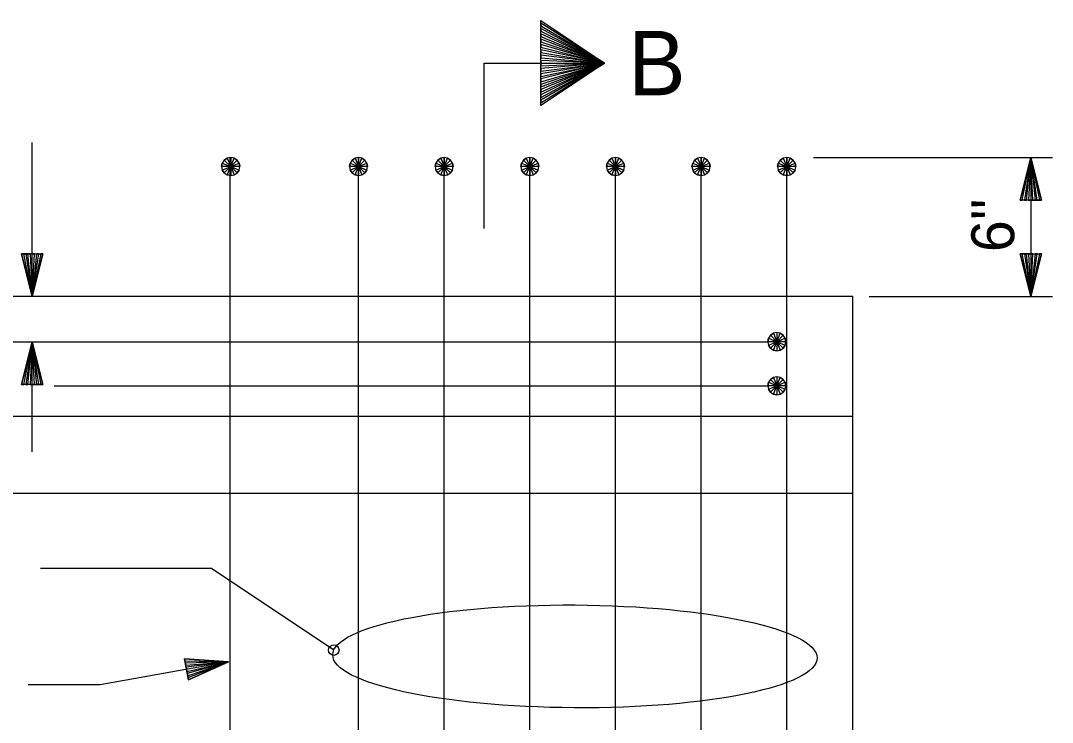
# Model space of a CAD drawing. Extents: x -5.8 to 46.5, y -6.7 to 28.5.
# Drawn here: x 18.521 to 21.533, y 4.926 to 6.976 of the extents above; entities that cross this region are included whole.
import ezdxf

# ---------------------------------------------------------------- set-up
doc = ezdxf.new("R2010")
doc.units = 0
for name, color, linetype in [('Dimension Lines', 7, 'Continuous'), ('Rebar Lines', 7, 'Continuous'), ('Sup Concrete Girder Lines', 7, 'Continuous'), ('Text', 7, 'Continuous')]:
    doc.layers.add(name, color=color, linetype=linetype)

msp = doc.modelspace()

# ---------------------------------------------------------------- linework, layer by layer
at = {"layer": 'Dimension Lines'}
for p, q in [((18.5551, 6.17), (18.5551, 6.6201)), ((20.8358, 6.5763), (21.5329, 6.5763)), ((21.4699, 6.5763), (21.4699, 6.17)), ((20.9978, 6.17), (21.5329, 6.17)), ((18.5551, 5.7171), (18.5551, 6.0384))]:
    msp.add_line(p, q, dxfattribs=at)
for points in [[(20.0395, 6.9762), (20.2256, 6.8522), (20.0395, 6.9686), (20.0395, 6.9609), (20.2256, 6.8522), (20.0395, 6.9531), (20.0395, 6.9453), (20.2256, 6.8522), (20.0395, 6.9375), (20.0395, 6.9298), (20.2256, 6.8522), (20.0395, 6.922), (20.0395, 6.9143), (20.2256, 6.8522), (20.0395, 6.9065), (20.0395, 6.8988), (20.2256, 6.8522), (20.0395, 6.891), (20.0395, 6.8833), (20.2256, 6.8522), (20.0395, 6.8754), (20.0395, 6.8677), (20.2256, 6.8522), (20.0395, 6.86), (20.0395, 6.8445), (20.2256, 6.8522), (20.0395, 6.8367), (20.0395, 6.829), (20.2256, 6.8522), (20.0395, 6.8212), (20.0395, 6.8134), (20.2256, 6.8522), (20.0395, 6.8057), (20.0395, 6.7979), (20.2256, 6.8522), (20.0395, 6.7901), (20.0395, 6.7824), (20.2256, 6.8522), (20.0395, 6.7746), (20.0395, 6.7669), (20.2256, 6.8522), (20.0395, 6.7591), (20.0395, 6.7513), (20.2256, 6.8522), (20.0395, 6.7436), (20.0395, 6.7359), (20.2256, 6.8522), (20.0395, 6.7282), (20.0395, 6.9762), (20.2256, 6.8522), (20.0395, 6.9686)], [(19.8747, 6.3688), (19.8747, 6.8522), (20.2256, 6.8522)], [(21.4699, 6.4513), (21.4762, 6.4513), (21.4699, 6.5763), (21.4824, 6.4513), (21.4887, 6.4513), (21.4699, 6.5763), (21.4949, 6.4513), (21.5012, 6.4513), (21.4699, 6.5763), (21.4387, 6.4513), (21.4449, 6.4513), (21.4699, 6.5763), (21.4512, 6.4513), (21.4574, 6.4513), (21.4699, 6.5763), (21.4637, 6.4513), (21.5012, 6.4513), (21.4387, 6.4513), (21.4699, 6.5763), (21.5012, 6.4513)], [(18.5551, 6.295), (18.5488, 6.295), (18.5551, 6.17), (18.5426, 6.295), (18.5363, 6.295), (18.5551, 6.17), (18.5301, 6.295), (18.5238, 6.295), (18.5551, 6.17), (18.5863, 6.295), (18.5801, 6.295), (18.5551, 6.17), (18.5738, 6.295), (18.5676, 6.295), (18.5551, 6.17), (18.5613, 6.295), (18.5238, 6.295), (18.5863, 6.295), (18.5551, 6.17), (18.5238, 6.295)], [(21.4699, 6.295), (21.4637, 6.295), (21.4699, 6.17), (21.4574, 6.295), (21.4512, 6.295), (21.4699, 6.17), (21.4449, 6.295), (21.4387, 6.295), (21.4699, 6.17), (21.5012, 6.295), (21.4949, 6.295), (21.4699, 6.17), (21.4887, 6.295), (21.4824, 6.295), (21.4699, 6.17), (21.4762, 6.295), (21.4387, 6.295), (21.5012, 6.295), (21.4699, 6.17), (21.4387, 6.295)], [(18.5551, 5.9134), (18.5613, 5.9134), (18.5551, 6.0384), (18.5676, 5.9134), (18.5738, 5.9134), (18.5551, 6.0384), (18.5801, 5.9134), (18.5863, 5.9134), (18.5551, 6.0384), (18.5238, 5.9134), (18.5301, 5.9134), (18.5551, 6.0384), (18.5363, 5.9134), (18.5426, 5.9134), (18.5551, 6.0384), (18.5488, 5.9134), (18.5863, 5.9134), (18.5238, 5.9134), (18.5551, 6.0384), (18.5863, 5.9134)], [(19.4352, 5.1374), (19.0786, 5.3754), (18.5793, 5.3754)], [(19.1283, 5.103), (18.7537, 5.0364), (18.5435, 5.0364)], [(19.0053, 5.0811), (19.0064, 5.075), (19.1283, 5.103), (19.0075, 5.0688), (19.0085, 5.0627), (19.1283, 5.103), (19.0096, 5.0565), (19.0107, 5.0503), (19.1283, 5.103), (18.9998, 5.1119), (19.0009, 5.1058), (19.1283, 5.103), (19.002, 5.0996), (19.0031, 5.0934), (19.1283, 5.103), (19.0042, 5.0873), (19.0107, 5.0503), (18.9998, 5.1119), (19.1283, 5.103), (19.0107, 5.0503)]]:
    msp.add_lwpolyline(points, dxfattribs=at)
msp.add_circle((19.4352, 5.1374), 0.0154, dxfattribs=at)
msp.add_ellipse((20.139, 5.1191), major_axis=(-0.7069, 0.0044), ratio=0.212389, dxfattribs=at)
at = {"layer": 'Rebar Lines'}
for p, q in [((19.1324, 4.1388), (19.1324, 6.5763)), ((19.5074, 4.1388), (19.5074, 6.5763)), ((19.7574, 4.1388), (19.7574, 6.5763)), ((20.0074, 4.1388), (20.0074, 6.5763)), ((20.2574, 4.1388), (20.2574, 6.5763)), ((20.5073, 4.1388), (20.5073, 6.5763)), ((20.7573, 4.1388), (20.7573, 6.5763)), ((20.0074, 5.5089), (20.0074, 6.2427)), ((20.5073, 5.5089), (20.5073, 6.2427)), ((18.3876, 6.0384), (20.7021, 6.0384)), ((18.6191, 5.9096), (20.7021, 5.9096))]:
    msp.add_line(p, q, dxfattribs=at)
for points in [[(19.1343, 6.5763), (19.1242, 6.5743), (19.1156, 6.5686), (19.1099, 6.56), (19.1079, 6.5499), (19.1099, 6.5398), (19.1156, 6.5312), (19.1242, 6.5255), (19.1343, 6.5235), (19.1444, 6.5255), (19.153, 6.5312), (19.1587, 6.5398), (19.1607, 6.5499), (19.1587, 6.56), (19.153, 6.5685), (19.1444, 6.5743), (19.1343, 6.5763), (19.1343, 6.5499), (19.1343, 6.5235), (19.1242, 6.5255), (19.1343, 6.5499), (19.1156, 6.5312), (19.1099, 6.5398), (19.1343, 6.5499), (19.1079, 6.5499), (19.1099, 6.56), (19.1343, 6.5499), (19.1156, 6.5686), (19.1242, 6.5743), (19.1343, 6.5499), (19.1444, 6.5743), (19.153, 6.5685), (19.1343, 6.5499), (19.1587, 6.56), (19.1607, 6.5499), (19.1343, 6.5499), (19.1587, 6.5398), (19.153, 6.5312), (19.1343, 6.5499), (19.1444, 6.5255)], [(19.5074, 6.5763), (19.4974, 6.5743), (19.4888, 6.5686), (19.483, 6.56), (19.481, 6.5499), (19.483, 6.5398), (19.4888, 6.5312), (19.4973, 6.5255), (19.5074, 6.5235), (19.5175, 6.5255), (19.5261, 6.5312), (19.5318, 6.5398), (19.5339, 6.5499), (19.5318, 6.56), (19.5261, 6.5685), (19.5176, 6.5743), (19.5074, 6.5763), (19.5074, 6.5499), (19.5074, 6.5235), (19.4973, 6.5255), (19.5074, 6.5499), (19.4888, 6.5312), (19.483, 6.5398), (19.5074, 6.5499), (19.481, 6.5499), (19.483, 6.56), (19.5074, 6.5499), (19.4888, 6.5686), (19.4974, 6.5743), (19.5074, 6.5499), (19.5176, 6.5743), (19.5261, 6.5685), (19.5074, 6.5499), (19.5318, 6.56), (19.5339, 6.5499), (19.5074, 6.5499), (19.5318, 6.5398), (19.5261, 6.5312), (19.5074, 6.5499), (19.5175, 6.5255)], [(19.7574, 6.5763), (19.7474, 6.5743), (19.7388, 6.5686), (19.733, 6.56), (19.731, 6.5499), (19.733, 6.5398), (19.7388, 6.5312), (19.7473, 6.5255), (19.7574, 6.5235), (19.7675, 6.5255), (19.7761, 6.5312), (19.7818, 6.5398), (19.7839, 6.5499), (19.7818, 6.56), (19.7761, 6.5685), (19.7676, 6.5743), (19.7574, 6.5763), (19.7574, 6.5499), (19.7574, 6.5235), (19.7473, 6.5255), (19.7574, 6.5499), (19.7388, 6.5312), (19.733, 6.5398), (19.7574, 6.5499), (19.731, 6.5499), (19.733, 6.56), (19.7574, 6.5499), (19.7388, 6.5686), (19.7474, 6.5743), (19.7574, 6.5499), (19.7676, 6.5743), (19.7761, 6.5685), (19.7574, 6.5499), (19.7818, 6.56), (19.7839, 6.5499), (19.7574, 6.5499), (19.7818, 6.5398), (19.7761, 6.5312), (19.7574, 6.5499), (19.7675, 6.5255)], [(20.0074, 6.5763), (19.9973, 6.5743), (19.9887, 6.5686), (19.983, 6.56), (19.9809, 6.5499), (19.983, 6.5398), (19.9887, 6.5312), (19.9972, 6.5255), (20.0074, 6.5235), (20.0175, 6.5255), (20.026, 6.5312), (20.0318, 6.5398), (20.0338, 6.5499), (20.0318, 6.56), (20.0261, 6.5685), (20.0175, 6.5743), (20.0074, 6.5763), (20.0074, 6.5499), (20.0074, 6.5235), (19.9972, 6.5255), (20.0074, 6.5499), (19.9887, 6.5312), (19.983, 6.5398), (20.0074, 6.5499), (19.9809, 6.5499), (19.983, 6.56), (20.0074, 6.5499), (19.9887, 6.5686), (19.9973, 6.5743), (20.0074, 6.5499), (20.0175, 6.5743), (20.0261, 6.5685), (20.0074, 6.5499), (20.0318, 6.56), (20.0338, 6.5499), (20.0074, 6.5499), (20.0318, 6.5398), (20.026, 6.5312), (20.0074, 6.5499), (20.0175, 6.5255)], [(20.2574, 6.5763), (20.2472, 6.5743), (20.2387, 6.5686), (20.2329, 6.56), (20.2309, 6.5499), (20.2329, 6.5398), (20.2387, 6.5312), (20.2472, 6.5255), (20.2574, 6.5235), (20.2674, 6.5255), (20.276, 6.5312), (20.2817, 6.5398), (20.2838, 6.5499), (20.2817, 6.56), (20.276, 6.5685), (20.2675, 6.5743), (20.2574, 6.5763), (20.2574, 6.5499), (20.2574, 6.5235), (20.2472, 6.5255), (20.2574, 6.5499), (20.2387, 6.5312), (20.2329, 6.5398), (20.2574, 6.5499), (20.2309, 6.5499), (20.2329, 6.56), (20.2574, 6.5499), (20.2387, 6.5686), (20.2472, 6.5743), (20.2574, 6.5499), (20.2675, 6.5743), (20.276, 6.5685), (20.2574, 6.5499), (20.2817, 6.56), (20.2838, 6.5499), (20.2574, 6.5499), (20.2817, 6.5398), (20.276, 6.5312), (20.2574, 6.5499), (20.2674, 6.5255)], [(20.5073, 6.5763), (20.4972, 6.5743), (20.4887, 6.5686), (20.4829, 6.56), (20.4809, 6.5499), (20.4829, 6.5398), (20.4887, 6.5312), (20.4972, 6.5255), (20.5073, 6.5235), (20.5174, 6.5255), (20.526, 6.5312), (20.5317, 6.5398), (20.5338, 6.5499), (20.5317, 6.56), (20.526, 6.5685), (20.5175, 6.5743), (20.5073, 6.5763), (20.5073, 6.5499), (20.5073, 6.5235), (20.4972, 6.5255), (20.5073, 6.5499), (20.4887, 6.5312), (20.4829, 6.5398), (20.5073, 6.5499), (20.4809, 6.5499), (20.4829, 6.56), (20.5073, 6.5499), (20.4887, 6.5686), (20.4972, 6.5743), (20.5073, 6.5499), (20.5175, 6.5743), (20.526, 6.5685), (20.5073, 6.5499), (20.5317, 6.56), (20.5338, 6.5499), (20.5073, 6.5499), (20.5317, 6.5398), (20.526, 6.5312), (20.5073, 6.5499), (20.5174, 6.5255)], [(20.7573, 6.5763), (20.7472, 6.5743), (20.7386, 6.5686), (20.7329, 6.56), (20.7309, 6.5499), (20.7329, 6.5398), (20.7386, 6.5312), (20.7471, 6.5255), (20.7573, 6.5235), (20.7674, 6.5255), (20.7759, 6.5312), (20.7817, 6.5398), (20.7837, 6.5499), (20.7817, 6.56), (20.776, 6.5685), (20.7675, 6.5743), (20.7573, 6.5763), (20.7573, 6.5499), (20.7573, 6.5235), (20.7471, 6.5255), (20.7573, 6.5499), (20.7386, 6.5312), (20.7329, 6.5398), (20.7573, 6.5499), (20.7309, 6.5499), (20.7329, 6.56), (20.7573, 6.5499), (20.7386, 6.5686), (20.7472, 6.5743), (20.7573, 6.5499), (20.7675, 6.5743), (20.776, 6.5685), (20.7573, 6.5499), (20.7817, 6.56), (20.7837, 6.5499), (20.7573, 6.5499), (20.7817, 6.5398), (20.7759, 6.5312), (20.7573, 6.5499), (20.7674, 6.5255)], [(20.7285, 6.0648), (20.7184, 6.0628), (20.7099, 6.0571), (20.7041, 6.0485), (20.7021, 6.0384), (20.7041, 6.0283), (20.7099, 6.0197), (20.7184, 6.014), (20.7285, 6.012), (20.7386, 6.014), (20.7472, 6.0197), (20.7529, 6.0283), (20.755, 6.0384), (20.7529, 6.0485), (20.7472, 6.0571), (20.7387, 6.0628), (20.7285, 6.0648), (20.7285, 6.0384), (20.7285, 6.012), (20.7184, 6.014), (20.7285, 6.0384), (20.7099, 6.0197), (20.7041, 6.0283), (20.7285, 6.0384), (20.7021, 6.0384), (20.7041, 6.0485), (20.7285, 6.0384), (20.7099, 6.0571), (20.7184, 6.0628), (20.7285, 6.0384), (20.7387, 6.0628), (20.7472, 6.0571), (20.7285, 6.0384), (20.7529, 6.0485), (20.755, 6.0384), (20.7285, 6.0384), (20.7529, 6.0283), (20.7472, 6.0197), (20.7285, 6.0384), (20.7386, 6.014)], [(20.7285, 5.936), (20.7184, 5.934), (20.7099, 5.9283), (20.7041, 5.9197), (20.7021, 5.9096), (20.7041, 5.8995), (20.7099, 5.8909), (20.7184, 5.8852), (20.7285, 5.8832), (20.7386, 5.8852), (20.7472, 5.8909), (20.7529, 5.8995), (20.755, 5.9096), (20.7529, 5.9197), (20.7472, 5.9283), (20.7387, 5.934), (20.7285, 5.936), (20.7285, 5.9096), (20.7285, 5.8832), (20.7184, 5.8852), (20.7285, 5.9096), (20.7099, 5.8909), (20.7041, 5.8995), (20.7285, 5.9096), (20.7021, 5.9096), (20.7041, 5.9197), (20.7285, 5.9096), (20.7099, 5.9283), (20.7184, 5.934), (20.7285, 5.9096), (20.7387, 5.934), (20.7472, 5.9283), (20.7285, 5.9096), (20.7529, 5.9197), (20.755, 5.9096), (20.7285, 5.9096), (20.7529, 5.8995), (20.7472, 5.8909), (20.7285, 5.9096), (20.7386, 5.8852)]]:
    msp.add_lwpolyline(points, dxfattribs=at)
at = {"layer": 'Sup Concrete Girder Lines'}
for p, q in [((20.9507, 3.92), (20.9507, 6.17)), ((20.9507, 5.82), (17.9609, 5.82)), ((20.9507, 5.595), (3.3205, 5.595))]:
    msp.add_line(p, q, dxfattribs=at)
msp.add_lwpolyline([(20.9507, 6.17), (18.3342, 6.17)], dxfattribs=at)

# ---------------------------------------------------------------- texts
at = {"layer": 'Text'}
msp.add_text('B', height=0.188, dxfattribs=at).set_placement((20.2945, 6.7583))
msp.add_text("6''", height=0.125, rotation=90, dxfattribs=at).set_placement((21.4215, 6.3001))

doc.saveas('drawing.dxf')
